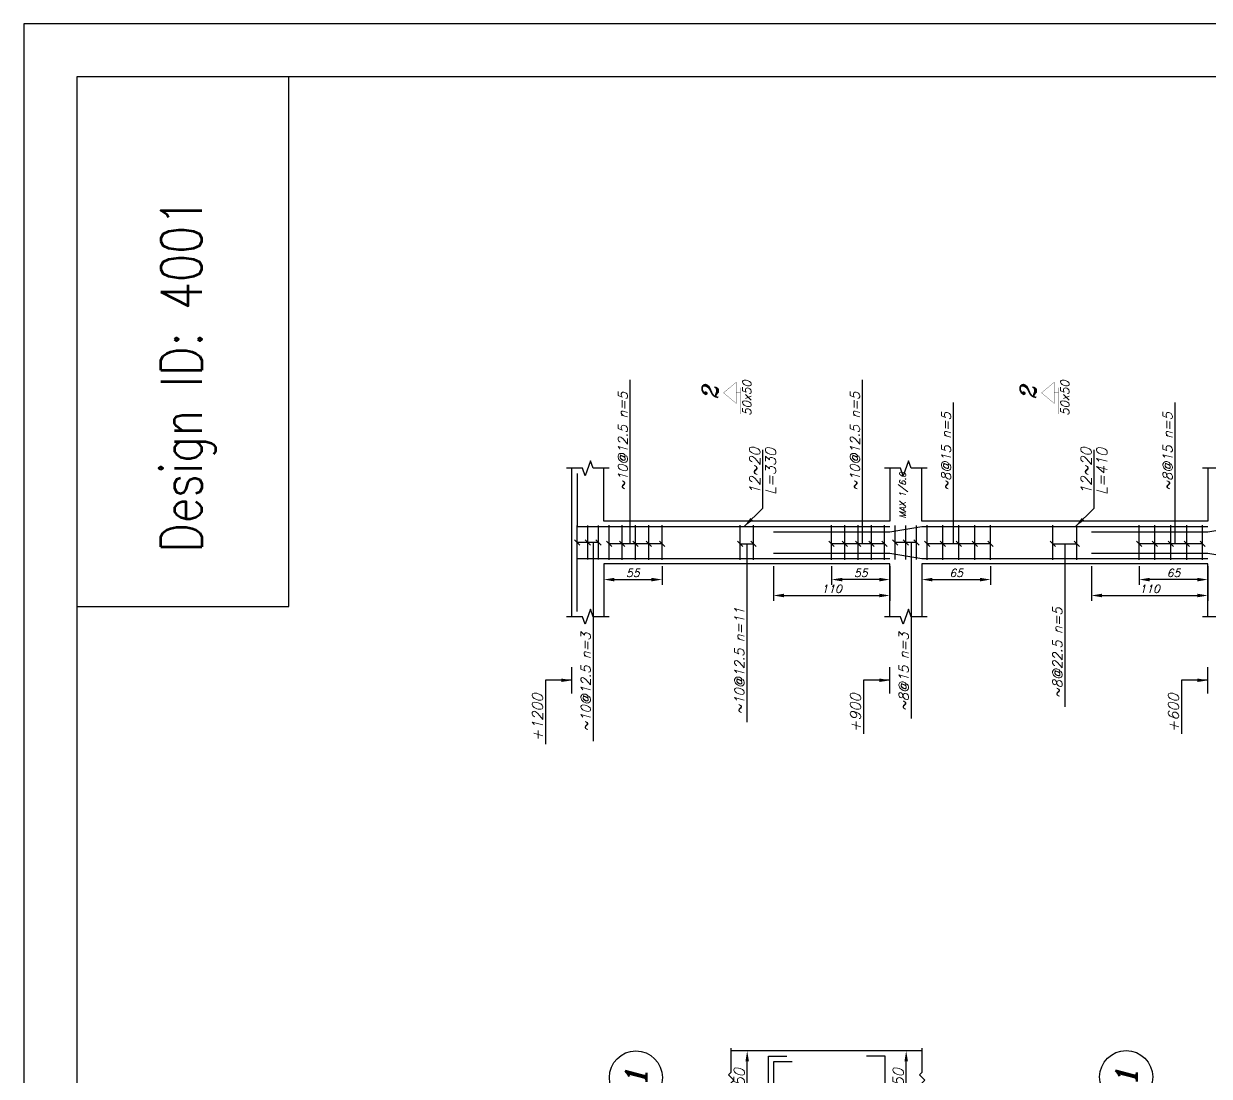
# Model space of a CAD drawing. Extents: x 0 to 308, y -92 to 22.
# Drawn here: x 172.16 to 194.53, y -52.25 to -32.38 of the extents above; entities that cross this region are included whole.
import ezdxf
from ezdxf.enums import TextEntityAlignment as Align

# ---------------------------------------------------------------- set-up
doc = ezdxf.new("R2010")
doc.units = 0
doc.header["$MEASUREMENT"] = 0
doc.header["$PDMODE"] = 33
doc.header["$PDSIZE"] = 0.3
doc.layers.add('SAZE_DRAWINGS', color=7, linetype='Continuous')
doc.styles.add('ROMANS', font='romans.shx')
doc.styles.add('SAZE_STYLE', font='romansp.shx', dxfattribs={"oblique": 15})
doc.styles.add('SAZE_STYLE1', font='romant.shx', dxfattribs={"oblique": 15})
doc.dimstyles.new('SAZE_DIM_STYLE', dxfattribs={"dimtxt": 0.2, "dimasz": 0.2, "dimexe": 0.1, "dimexo": 0.05, "dimgap": 0.05, "dimtad": 0, "dimzin": 0, "dimdsep": 46, "dimtxsty": 'SAZE_STYLE', "dimcen": 0.09, "dimclrd": 2, "dimclre": 2, "dimclrt": 3, "dimadec": 0, "dimazin": 0, "dimtfac": 1, "dimtdec": 4, "dimtix": 1, "dimtmove": 1, "dimatfit": 3, "dimfxl": 1, "dimtolj": 1, "dimtzin": 0, "dimarcsym": 0})

# ---------------------------------------------------------------- blocks, each defined once
blk = doc.blocks.new('*D256')
at = {"layer": 'Defpoints', "color": 0, "transparency": 16777216}
for p in [(192.302, -42.572), (194.502, -42.572), (194.502, -43.172)]:
    blk.add_point(p, dxfattribs=at)
at = {"layer": 'SAZE_DRAWINGS', "color": 2, "lineweight": -2, "transparency": 16777216}
for p, q in [((192.302, -42.622), (192.302, -43.272)), ((194.502, -42.622), (194.502, -43.272)), ((192.502, -43.172), (194.302, -43.172))]:
    blk.add_line(p, q, dxfattribs=at)
at = {"layer": 'SAZE_DRAWINGS', "color": 2, "transparency": 16777216}
for points in [[(192.502, -43.139), (192.502, -43.206), (192.302, -43.172)], [(194.302, -43.139), (194.302, -43.206), (194.502, -43.172)]]:
    blk.add_solid(points, dxfattribs=at)
at = {"layer": 'SAZE_DRAWINGS', "color": 3, "transparency": 16777216, "insert": (193.402, -43.047), "char_height": 0.15, "attachment_point": 5, "style": 'SAZE_STYLE'}
blk.add_mtext('\\A1;110', dxfattribs=at)
blk = doc.blocks.new('*D259')
at = {"layer": 'Defpoints', "color": 0, "transparency": 16777216}
for p in [(186.302, -42.572), (188.502, -42.572), (188.502, -43.172)]:
    blk.add_point(p, dxfattribs=at)
at = {"layer": 'SAZE_DRAWINGS', "color": 2, "lineweight": -2, "transparency": 16777216}
for p, q in [((186.302, -42.622), (186.302, -43.272)), ((188.502, -42.622), (188.502, -43.272)), ((186.502, -43.172), (188.302, -43.172))]:
    blk.add_line(p, q, dxfattribs=at)
at = {"layer": 'SAZE_DRAWINGS', "color": 2, "transparency": 16777216}
for points in [[(186.502, -43.139), (186.502, -43.206), (186.302, -43.172)], [(188.302, -43.139), (188.302, -43.206), (188.502, -43.172)]]:
    blk.add_solid(points, dxfattribs=at)
at = {"layer": 'SAZE_DRAWINGS', "color": 3, "transparency": 16777216, "insert": (187.402, -43.047), "char_height": 0.15, "attachment_point": 5, "style": 'SAZE_STYLE'}
blk.add_mtext('\\A1;110', dxfattribs=at)
blk = doc.blocks.new('*D260')
at = {"layer": 'Defpoints', "color": 0, "transparency": 16777216}
for p in [(193.202, -42.572), (194.502, -42.572), (193.202, -42.872)]:
    blk.add_point(p, dxfattribs=at)
at = {"layer": 'SAZE_DRAWINGS', "color": 2, "lineweight": -2, "transparency": 16777216}
for p, q in [((193.202, -42.622), (193.202, -42.972)), ((194.502, -42.622), (194.502, -42.972)), ((194.302, -42.872), (193.402, -42.872))]:
    blk.add_line(p, q, dxfattribs=at)
at = {"layer": 'SAZE_DRAWINGS', "color": 2, "transparency": 16777216}
for points in [[(193.402, -42.839), (193.402, -42.906), (193.202, -42.872)], [(194.302, -42.839), (194.302, -42.906), (194.502, -42.872)]]:
    blk.add_solid(points, dxfattribs=at)
at = {"layer": 'SAZE_DRAWINGS', "color": 3, "transparency": 16777216, "insert": (193.852, -42.747), "char_height": 0.15, "attachment_point": 5, "style": 'SAZE_STYLE'}
blk.add_mtext('\\A1;65', dxfattribs=at)
blk = doc.blocks.new('*D261')
at = {"layer": 'Defpoints', "color": 0, "transparency": 16777216}
for p in [(189.102, -42.572), (190.402, -42.572), (190.402, -42.872)]:
    blk.add_point(p, dxfattribs=at)
at = {"layer": 'SAZE_DRAWINGS', "color": 2, "lineweight": -2, "transparency": 16777216}
for p, q in [((189.102, -42.622), (189.102, -42.972)), ((190.402, -42.622), (190.402, -42.972)), ((189.302, -42.872), (190.202, -42.872))]:
    blk.add_line(p, q, dxfattribs=at)
at = {"layer": 'SAZE_DRAWINGS', "color": 2, "transparency": 16777216}
for points in [[(189.302, -42.839), (189.302, -42.906), (189.102, -42.872)], [(190.202, -42.839), (190.202, -42.906), (190.402, -42.872)]]:
    blk.add_solid(points, dxfattribs=at)
at = {"layer": 'SAZE_DRAWINGS', "color": 3, "transparency": 16777216, "insert": (189.752, -42.747), "char_height": 0.15, "attachment_point": 5, "style": 'SAZE_STYLE'}
blk.add_mtext('\\A1;65', dxfattribs=at)
blk = doc.blocks.new('*D262')
at = {"layer": 'Defpoints', "color": 0, "transparency": 16777216}
for p in [(187.402, -42.572), (188.502, -42.572), (187.402, -42.872)]:
    blk.add_point(p, dxfattribs=at)
at = {"layer": 'SAZE_DRAWINGS', "color": 2, "lineweight": -2, "transparency": 16777216}
for p, q in [((187.402, -42.622), (187.402, -42.972)), ((188.502, -42.622), (188.502, -42.972)), ((188.302, -42.872), (187.602, -42.872))]:
    blk.add_line(p, q, dxfattribs=at)
at = {"layer": 'SAZE_DRAWINGS', "color": 2, "transparency": 16777216}
for points in [[(187.602, -42.839), (187.602, -42.906), (187.402, -42.872)], [(188.302, -42.839), (188.302, -42.906), (188.502, -42.872)]]:
    blk.add_solid(points, dxfattribs=at)
at = {"layer": 'SAZE_DRAWINGS', "color": 3, "transparency": 16777216, "insert": (187.952, -42.747), "char_height": 0.15, "attachment_point": 5, "style": 'SAZE_STYLE'}
blk.add_mtext('\\A1;55', dxfattribs=at)
blk = doc.blocks.new('*D263')
at = {"layer": 'Defpoints', "color": 0, "transparency": 16777216}
for p in [(183.102, -42.572), (184.202, -42.572), (184.202, -42.872)]:
    blk.add_point(p, dxfattribs=at)
at = {"layer": 'SAZE_DRAWINGS', "color": 2, "lineweight": -2, "transparency": 16777216}
for p, q in [((183.102, -42.622), (183.102, -42.972)), ((184.202, -42.622), (184.202, -42.972)), ((183.302, -42.872), (184.002, -42.872))]:
    blk.add_line(p, q, dxfattribs=at)
at = {"layer": 'SAZE_DRAWINGS', "color": 2, "transparency": 16777216}
for points in [[(183.302, -42.839), (183.302, -42.906), (183.102, -42.872)], [(184.002, -42.839), (184.002, -42.906), (184.202, -42.872)]]:
    blk.add_solid(points, dxfattribs=at)
at = {"layer": 'SAZE_DRAWINGS', "color": 3, "transparency": 16777216, "insert": (183.652, -42.747), "char_height": 0.15, "attachment_point": 5, "style": 'SAZE_STYLE'}
blk.add_mtext('\\A1;55', dxfattribs=at)
blk = doc.blocks.new('*D287')
at = {"layer": 'Defpoints', "color": 0, "transparency": 16777216}
for p in [(185.509, -51.767), (185.809, -51.767), (185.509, -52.767)]:
    blk.add_point(p, dxfattribs=at)
at = {"layer": 'SAZE_DRAWINGS', "color": 2, "lineweight": -2, "transparency": 16777216}
blk.add_line((185.809, -52.567), (185.809, -51.967), dxfattribs=at)
at = {"layer": 'SAZE_DRAWINGS', "color": 2, "transparency": 16777216}
for points in [[(185.775, -51.967), (185.842, -51.967), (185.809, -51.767)], [(185.775, -52.567), (185.842, -52.567), (185.809, -52.767)]]:
    blk.add_solid(points, dxfattribs=at)
at = {"layer": 'SAZE_DRAWINGS', "color": 3, "transparency": 16777216, "insert": (185.659, -52.267), "char_height": 0.2, "attachment_point": 5, "rotation": 90, "style": 'SAZE_STYLE'}
blk.add_mtext('\\A1;50', dxfattribs=at)
blk = doc.blocks.new('*D288')
at = {"layer": 'Defpoints', "color": 0, "transparency": 16777216}
for p in [(188.809, -51.767), (189.109, -51.767), (189.109, -52.767)]:
    blk.add_point(p, dxfattribs=at)
at = {"layer": 'SAZE_DRAWINGS', "color": 2, "lineweight": -2, "transparency": 16777216}
blk.add_line((188.809, -52.567), (188.809, -51.967), dxfattribs=at)
at = {"layer": 'SAZE_DRAWINGS', "color": 2, "transparency": 16777216}
for points in [[(188.775, -51.967), (188.842, -51.967), (188.809, -51.767)], [(188.775, -52.567), (188.842, -52.567), (188.809, -52.767)]]:
    blk.add_solid(points, dxfattribs=at)
at = {"layer": 'SAZE_DRAWINGS', "color": 3, "transparency": 16777216, "insert": (188.659, -52.267), "char_height": 0.2, "attachment_point": 5, "rotation": 90, "style": 'SAZE_STYLE'}
blk.add_mtext('\\A1;50', dxfattribs=at)

msp = doc.modelspace()

# ---------------------------------------------------------------- linework, layer by layer
msp.add_lwpolyline([(173.1588, -33.3812), (173.1588, -43.3812), (177.1588, -43.3812), (177.1588, -33.3812)], close=True)
at = {"layer": 'SAZE_DRAWINGS', "color": 2}
for p, q in [((183.602, -42.1975), (183.602, -39.1006)), ((187.982, -42.1975), (187.982, -39.1006)), ((189.702, -42.1975), (189.702, -39.5292)), ((193.882, -42.1975), (193.882, -39.5292)), ((182.652, -42.2225), (182.552, -42.1225)), ((183.002, -42.1725), (182.602, -42.1725)), ((182.852, -42.2225), (182.752, -42.1225)), ((182.902, -42.1725), (182.902, -45.921)), ((183.052, -42.2225), (182.952, -42.1225)), ((183.152, -42.1475), (183.252, -42.2475)), ((184.202, -42.1975), (183.202, -42.1975)), ((183.402, -42.1475), (183.502, -42.2475)), ((183.652, -42.1475), (183.752, -42.2475)), ((183.902, -42.1475), (184.002, -42.2475)), ((184.152, -42.1475), (184.252, -42.2475)), ((185.627, -42.1475), (185.727, -42.2475)), ((185.677, -42.1975), (185.927, -42.1975)), ((185.802, -42.1975), (185.802, -45.566)), ((185.877, -42.1475), (185.977, -42.2475)), ((187.352, -42.1475), (187.452, -42.2475)), ((188.402, -42.1975), (187.402, -42.1975)), ((187.602, -42.1475), (187.702, -42.2475)), ((187.852, -42.1475), (187.952, -42.2475)), ((188.102, -42.1475), (188.202, -42.2475)), ((188.352, -42.1475), (188.452, -42.2475)), ((188.652, -42.2225), (188.552, -42.1225)), ((189.002, -42.1725), (188.602, -42.1725)), ((188.852, -42.2225), (188.752, -42.1225)), ((188.902, -42.1725), (188.902, -45.4925)), ((189.052, -42.2225), (188.952, -42.1225)), ((189.152, -42.1475), (189.252, -42.2475)), ((190.402, -42.1975), (189.202, -42.1975)), ((189.452, -42.1475), (189.552, -42.2475)), ((189.752, -42.1475), (189.852, -42.2475)), ((190.052, -42.1475), (190.152, -42.2475)), ((190.352, -42.1475), (190.452, -42.2475)), ((191.527, -42.1475), (191.627, -42.2475)), ((191.577, -42.1975), (192.027, -42.1975)), ((191.802, -42.1975), (191.802, -45.2746)), ((191.977, -42.1475), (192.077, -42.2475)), ((193.152, -42.1475), (193.252, -42.2475)), ((194.402, -42.1975), (193.202, -42.1975)), ((193.452, -42.1475), (193.552, -42.2475)), ((193.752, -42.1475), (193.852, -42.2475)), ((194.052, -42.1475), (194.152, -42.2475)), ((194.352, -42.1475), (194.452, -42.2475))]:
    msp.add_line(p, q, dxfattribs=at)
at = {"layer": 'SAZE_DRAWINGS', "color": 3}
for p, q in [((182.502, -43.5725), (182.502, -40.7725)), ((182.602, -42.4925), (182.602, -41.8525)), ((182.802, -42.4925), (182.802, -41.8525)), ((183.002, -42.4925), (183.002, -41.8525)), ((183.202, -42.4975), (183.202, -41.8475)), ((183.452, -42.4975), (183.452, -41.8475)), ((183.702, -42.4975), (183.702, -41.8475)), ((183.952, -42.4975), (183.952, -41.8475)), ((184.202, -42.4975), (184.202, -41.8475)), ((185.677, -42.4975), (185.677, -41.8475)), ((185.927, -42.4975), (185.927, -41.8475)), ((187.402, -42.4975), (187.402, -41.8475)), ((187.652, -42.4975), (187.652, -41.8475)), ((187.902, -42.4975), (187.902, -41.8475)), ((188.152, -42.4975), (188.152, -41.8475)), ((188.402, -42.4975), (188.402, -41.8475)), ((188.602, -42.4925), (188.602, -41.8525)), ((188.802, -42.4925), (188.802, -41.8525)), ((189.002, -42.4925), (189.002, -41.8525)), ((189.202, -42.4975), (189.202, -41.8475)), ((189.502, -42.4975), (189.502, -41.8475)), ((189.802, -42.4975), (189.802, -41.8475)), ((190.102, -42.4975), (190.102, -41.8475)), ((190.402, -42.4975), (190.402, -41.8475)), ((191.577, -42.4975), (191.577, -41.8475)), ((192.027, -42.4975), (192.027, -41.8475)), ((193.202, -42.4975), (193.202, -41.8475)), ((193.502, -42.4975), (193.502, -41.8475)), ((193.802, -42.4975), (193.802, -41.8475)), ((194.102, -42.4975), (194.102, -41.8475)), ((194.402, -42.4975), (194.402, -41.8475)), ((182.502, -45.0225), (182.502, -44.5225)), ((188.502, -45.0225), (188.502, -44.5225)), ((194.502, -45.0225), (194.502, -44.5225))]:
    msp.add_line(p, q, dxfattribs=at)
at = {"layer": 'SAZE_DRAWINGS', "color": 1}
msp.add_lwpolyline([(172.1588, -32.3812), (172.1588, -91.7812), (214.1588, -91.7812), (214.1588, -32.3812)], close=True, dxfattribs=at)
at = {"layer": 'SAZE_DRAWINGS', "color": 7}
msp.add_lwpolyline([(173.1588, -33.3812), (173.1588, -90.7812), (213.1588, -90.7812), (213.1588, -33.3812)], close=True, dxfattribs=at)
at = {"layer": 'SAZE_DRAWINGS', "color": 3, "const_width": 0.005}
for points in [[(185.602, -39.5475), (185.602, -39.1475), (185.362, -39.3475)], [(191.602, -39.5475), (191.602, -39.1475), (191.362, -39.3475)]]:
    msp.add_lwpolyline(points, close=True, dxfattribs=at)
for points in [[(185.602, -39.3475), (185.682, -39.3475), (185.682, -39.2475), (185.682, -39.7475)], [(191.602, -39.3475), (191.682, -39.3475), (191.682, -39.2475), (191.682, -39.7475)]]:
    msp.add_lwpolyline(points, dxfattribs=at)
at = {"layer": 'SAZE_DRAWINGS', "color": 1}
for points in [[(183.202, -40.7725), (182.902, -40.7725), (182.852, -40.6325), (182.752, -40.9125), (182.702, -40.7725), (182.402, -40.7725)], [(189.202, -40.7725), (188.902, -40.7725), (188.852, -40.6325), (188.752, -40.9125), (188.702, -40.7725), (188.402, -40.7725)], [(195.202, -40.7725), (194.902, -40.7725), (194.852, -40.6325), (194.752, -40.9125), (194.702, -40.7725), (194.402, -40.7725)], [(183.202, -43.5725), (182.902, -43.5725), (182.852, -43.4325), (182.752, -43.7125), (182.702, -43.5725), (182.402, -43.5725)], [(189.202, -43.5725), (188.902, -43.5725), (188.852, -43.4325), (188.752, -43.7125), (188.702, -43.5725), (188.402, -43.5725)], [(195.202, -43.5725), (194.902, -43.5725), (194.852, -43.4325), (194.752, -43.7125), (194.702, -43.5725), (194.402, -43.5725)]]:
    msp.add_lwpolyline(points, dxfattribs=at)
at = {"layer": 'SAZE_DRAWINGS', "color": 6}
for points in [[(182.602, -40.8725), (182.602, -41.8725), (188.502, -41.8725)], [(186.302, -41.9725), (188.502, -41.9725), (189.102, -41.8725), (194.502, -41.8725)], [(192.302, -41.9725), (194.502, -41.9725), (195.102, -41.8725), (200.502, -41.8725)], [(182.602, -43.4725), (182.602, -42.4725), (188.502, -42.4725)], [(186.302, -42.3725), (188.502, -42.3725), (189.102, -42.4725), (194.502, -42.4725)], [(192.302, -42.3725), (194.502, -42.3725), (195.102, -42.4725), (200.502, -42.4725)]]:
    msp.add_lwpolyline(points, dxfattribs=at)
at = {"layer": 'SAZE_DRAWINGS', "color": 3}
for points in [[(188.502, -40.7725), (188.502, -41.7725), (183.102, -41.7725), (183.102, -40.7725)], [(194.502, -40.7725), (194.502, -41.7725), (189.102, -41.7725), (189.102, -40.7725)], [(188.502, -43.5725), (188.502, -42.5725), (183.102, -42.5725), (183.102, -43.5725)], [(194.502, -43.5725), (194.502, -42.5725), (189.102, -42.5725), (189.102, -43.5725)]]:
    msp.add_lwpolyline(points, dxfattribs=at)
at = {"layer": 'SAZE_DRAWINGS', "color": 8, "elevation": 0}
for points in [[(185.5088, -52.8174), (185.5088, -52.3674), (185.5588, -52.3174), (185.4588, -52.2174), (185.5088, -52.1674), (185.5088, -51.7174)], [(189.1088, -52.8174), (189.1088, -52.3674), (189.1588, -52.3174), (189.0588, -52.2174), (189.1088, -52.1674), (189.1088, -51.7174)]]:
    msp.add_lwpolyline(points, dxfattribs=at)
at = {"layer": 'SAZE_DRAWINGS', "color": 3, "linetype": 'Continuous', "elevation": 0}
msp.add_lwpolyline([(189.1088, -51.7674), (185.5088, -51.7674)], dxfattribs=at)
at = {"layer": 'SAZE_DRAWINGS', "color": 6, "linetype": 'Continuous', "elevation": 0}
for points in [[(186.1088, -71.4674), (186.1088, -69.0674), (186.2088, -68.8674), (186.2088, -51.8674), (186.5588, -51.8674)], [(188.5088, -73.2174), (188.5088, -71.3174), (188.4088, -71.1174), (188.4088, -51.8674), (188.0588, -51.8674)], [(186.3088, -56.6174), (186.3088, -51.9674), (186.6588, -51.9674)]]:
    msp.add_lwpolyline(points, dxfattribs=at)
at = {"layer": 'SAZE_DRAWINGS', "color": 2}
for centre in [(183.7088, -52.2674, 0), (192.9588, -52.2597, 0)]:
    msp.add_ellipse(centre, major_axis=(0, 0.5), ratio=1, dxfattribs=at)

# ---------------------------------------------------------------- texts
at = {"layer": 'SAZE_DRAWINGS', "color": 1, "style": 'ROMANS', "width": 0.8}
msp.add_text('Design ID: 4001', height=0.771429, rotation=90, dxfattribs=at).set_placement((175.518, -42.3582))
at = {"layer": 'SAZE_DRAWINGS', "color": 3, "style": 'SAZE_STYLE1', "oblique": 15}
for p in [(185.722, -39.4475), (191.722, -39.4475)]:
    msp.add_text('50x50', height=0.16, rotation=90, dxfattribs=at).set_placement(p, align=Align.TOP_CENTER)
at = {"layer": 'SAZE_DRAWINGS', "color": 2, "style": 'SAZE_STYLE', "oblique": 15}
for s, p in [('~10@12.5 n=5', (183.552, -41.1975)), ('~10@12.5 n=5', (187.932, -41.1975)), ('~8@15 n=5', (189.652, -41.1975)), ('~8@15 n=5', (193.832, -41.1975))]:
    msp.add_text(s, height=0.18, rotation=90, dxfattribs=at).set_placement(p)
at = {"layer": 'SAZE_DRAWINGS', "color": 3, "style": 'SAZE_STYLE1', "oblique": 15}
for p in [(185.262, -39.3475), (191.262, -39.3475)]:
    msp.add_text('2', height=0.3, rotation=90, dxfattribs=at).set_placement(p, align=Align.CENTER)
at = {"layer": 'SAZE_DRAWINGS', "color": 3, "style": 'SAZE_STYLE', "oblique": 15}
msp.add_text('MAX 1/6.0', height=0.12, rotation=90, dxfattribs=at).set_placement((188.802, -41.7225))
at = {"layer": 'SAZE_DRAWINGS', "color": 2, "style": 'SAZE_STYLE', "oblique": 15}
for s, p in [('~8@22.5 n=5', (191.752, -43.3975)), ('~10@12.5 n=11', (185.752, -43.3975)), ('~10@12.5 n=3', (182.852, -43.8725)), ('~8@15 n=3', (188.852, -43.8725))]:
    msp.add_text(s, height=0.18, rotation=90, dxfattribs=at).set_placement(p, align=Align.RIGHT)
at = {"layer": 'SAZE_DRAWINGS', "color": 3, "style": 'SAZE_STYLE1', "oblique": 15}
for p in [(183.7088, -52.2674, 0), (192.9588, -52.2597, 0)]:
    msp.add_text('1', height=0.4, rotation=90, dxfattribs=at).set_placement(p, align=Align.MIDDLE_CENTER)
at = {"layer": 'SAZE_DRAWINGS', "color": 3, "char_height": 0.2, "rotation": 90, "style": 'SAZE_STYLE'}
for s, insert, attachment_point in [('\\A1;12~20', (186.052, -41.2725), 7), ('\\A1;12~20', (192.302, -41.2725), 7), ('+1200', (181.952, -45.0225), 9), ('+900', (187.952, -45.0225), 9), ('+600', (193.952, -45.0225), 9)]:
    msp.add_mtext(s, dxfattribs=dict(at, insert=insert, attachment_point=attachment_point))
at = {"layer": 'SAZE_DRAWINGS', "color": 2, "char_height": 0.2, "attachment_point": 1, "rotation": 90, "style": 'SAZE_STYLE'}
for s, insert in [('L=330', (186.152, -41.2725)), ('L=410', (192.402, -41.2725))]:
    msp.add_mtext(s, dxfattribs=dict(at, insert=insert))

# ---------------------------------------------------------------- dimensions: what is measured, and where the dimension line sits
at = {"layer": 'SAZE_DRAWINGS', "color": 3}
for base, p1, p2, picture, middle in [((184.202, -42.8725), (183.102, -42.5725), (184.202, -42.5725), '*D263', (183.652, -42.7475)), ((188.502, -43.1725), (186.302, -42.5725), (188.502, -42.5725), '*D259', (187.402, -43.0475)), ((187.402, -42.8725), (188.502, -42.5725), (187.402, -42.5725), '*D262', (187.952, -42.7475)), ((190.402, -42.8725), (189.102, -42.5725), (190.402, -42.5725), '*D261', (189.752, -42.7475)), ((194.502, -43.1725), (192.302, -42.5725), (194.502, -42.5725), '*D256', (193.402, -43.0475)), ((193.202, -42.8725), (194.502, -42.5725), (193.202, -42.5725), '*D260', (193.852, -42.7475))]:
    dim = msp.add_linear_dim(base=base, p1=p1, p2=p2, angle=180, dimstyle='SAZE_DIM_STYLE', override={"dimtxt": 0.15, "dimasz": 0.2, "dimgap": 0.05, "dimtad": 1, "dimtoh": 1, "dimdec": 1, "dimlfac": 50, "dimrnd": 1, "dimzin": 8, "dimclrd": 2, "dimclre": 2, "dimclrt": 3}, dxfattribs=at)
    dim.commit()
    dim.dimension.update_dxf_attribs({"geometry": picture, "text_midpoint": middle})
at = {"layer": 'SAZE_DRAWINGS', "color": 2}
for base, p1, p2, picture, middle in [((185.8088, -51.7674, 0), (185.5088, -52.7674, 0), (185.5088, -51.7674, 0), '*D287', (185.6588, -52.2674, 0)), ((188.8088, -51.7674, 0), (189.1088, -52.7674, 0), (189.1088, -51.7674, 0), '*D288', (188.6588, -52.2674, 0))]:
    dim = msp.add_linear_dim(base=base, p1=p1, p2=p2, angle=90, dimstyle='SAZE_DIM_STYLE', override={"dimtxt": 0.2, "dimasz": 0.2, "dimgap": 0.05, "dimtad": 1, "dimdec": 1, "dimlfac": 50, "dimrnd": 1, "dimzin": 8, "dimse1": 1, "dimse2": 1, "dimclrd": 2, "dimclre": 2, "dimclrt": 3}, dxfattribs=at)
    dim.commit()
    dim.dimension.update_dxf_attribs({"geometry": picture, "text_midpoint": middle})

# ---------------------------------------------------------------- leaders
at = {"layer": 'SAZE_DRAWINGS', "color": 3, "annotation_type": 0, "has_hookline": 1, "horizontal_direction": (0, 1, 0)}
for points, hookline_direction, text_width in [([(185.752, -41.8725), (186.102, -41.5225), (186.102, -41.3225)], 0, 0.8476), ([(192.002, -41.8725), (192.352, -41.5225), (192.352, -41.3225)], 0, 0.8476), ([(182.502, -44.7725), (182.002, -44.7725), (182.002, -44.9725)], 1, 0.9537), ([(188.502, -44.7725), (188.002, -44.7725), (188.002, -44.9725)], 1, 0.7633), ([(194.502, -44.7725), (194.002, -44.7725), (194.002, -44.9725)], 1, 0.7633)]:
    msp.add_leader(points, dimstyle='SAZE_DIM_STYLE', override={"dimasz": 0.2, "dimgap": 0.05, "dimtad": 1, "dimtoh": 1, "dimrnd": 0.05, "dimclrd": 2}, dxfattribs=dict(at, hookline_direction=hookline_direction, text_width=text_width))

doc.saveas('drawing.dxf')
